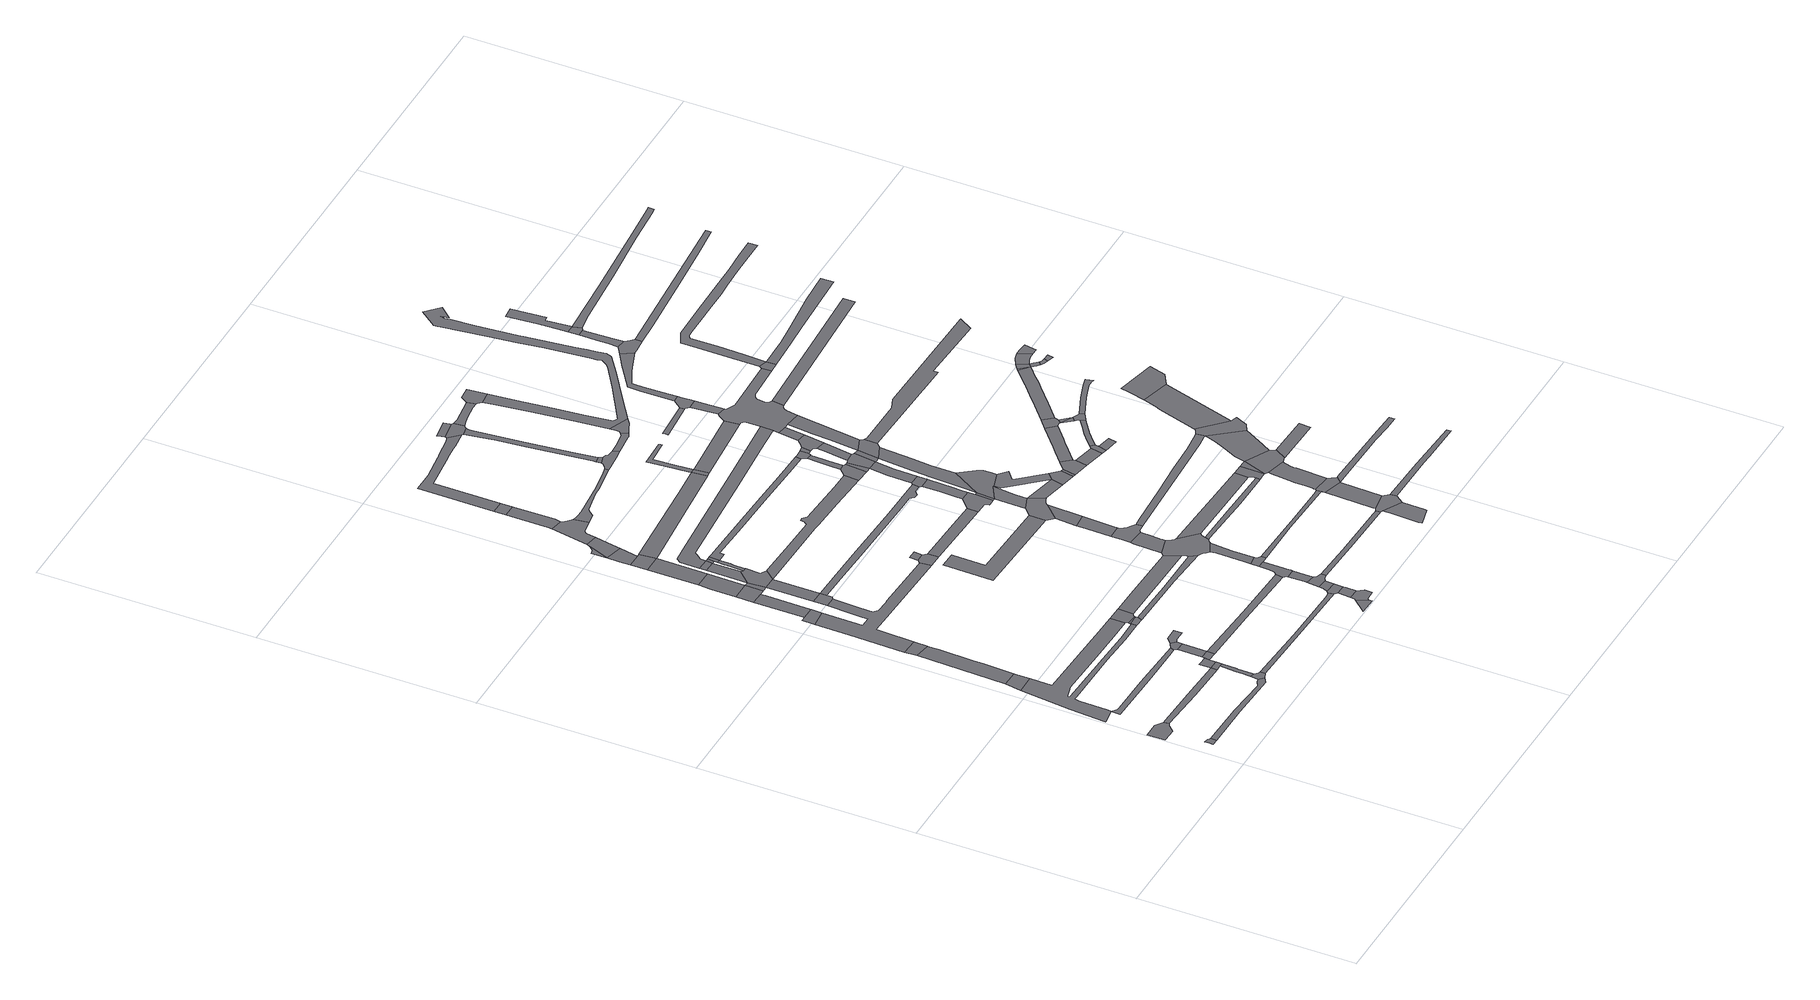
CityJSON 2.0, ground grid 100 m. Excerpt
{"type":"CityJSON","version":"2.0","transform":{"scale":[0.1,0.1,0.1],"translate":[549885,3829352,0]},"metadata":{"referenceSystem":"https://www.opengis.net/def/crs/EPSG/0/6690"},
"CityObjects":{
"road1":{"type":"Road","attributes":{"RoadStructureAttribute.sectionType":"1"},"geometry":[{"type":"MultiSurface","lod":"1","boundaries":[[[0,1,2,3,4,5,6]]]}]},
"road2":{"type":"Road","geometry":[{"type":"MultiSurface","lod":"1","boundaries":[[[7,8,9,10,11,12,13,14]]]}]},
"road3":{"type":"Road","attributes":{"RoadStructureAttribute.sectionType":"1"},"geometry":[{"type":"MultiSurface","lod":"1","boundaries":[[[15,16,17,6,5,18,19,20,21,22]]]}]},
"road4":{"type":"Road","geometry":[{"type":"MultiSurface","lod":"1","boundaries":[[[23,24,25,26,27,28]]]}]},
"road5":{"type":"Road","attributes":{"RoadStructureAttribute.sectionType":"1"},"geometry":[{"type":"MultiSurface","lod":"1","boundaries":[[[29,30,13,12,31,32,33]]]}]},
"road6":{"type":"Road","attributes":{"RoadStructureAttribute.sectionType":"1"},"geometry":[{"type":"MultiSurface","lod":"1","boundaries":[[[34,23,28,35,36,37,38,39,40,41,42]]]}]},
"road7":{"type":"Road","attributes":{"RoadStructureAttribute.sectionType":"1"},"geometry":[{"type":"MultiSurface","lod":"1","boundaries":[[[43,44,45,46,47,48,49,50,51,52]]]}]},
"road8":{"type":"Road","geometry":[{"type":"MultiSurface","lod":"1","boundaries":[[[53,34,42,54,55]]]}]},
"road9":{"type":"Road","attributes":{"RoadStructureAttribute.sectionType":"1"},"geometry":[{"type":"MultiSurface","lod":"1","boundaries":[[[25,56,57,47,58,59,60,61,62,63,64,65,66,67,68,69,70,71,72,73,74,75,76,77,78,79,26]]]}]},
"road10":{"type":"Road","geometry":[{"type":"MultiSurface","lod":"1","boundaries":[[[80,22,21,81,82,83,84,85,86]]]}]},
"road11":{"type":"Road","attributes":{"RoadStructureAttribute.sectionType":"1"},"geometry":[{"type":"MultiSurface","lod":"1","boundaries":[[[87,88,89,90,80,86,91,92,93,94]]]}]},
"road12":{"type":"Road","geometry":[{"type":"MultiSurface","lod":"1","boundaries":[[[95,33,32,96,87,94,97]]]}]},
"road13":{"type":"Road","attributes":{"RoadStructureAttribute.sectionType":"1"},"geometry":[{"type":"MultiSurface","lod":"1","boundaries":[[[98,99,33,95,97,100,101]]]}]},
"road14":{"type":"Road","geometry":[{"type":"MultiSurface","lod":"1","boundaries":[[[102,103,104,105,106]]]}]},
"road15":{"type":"Road","geometry":[{"type":"MultiSurface","lod":"1","boundaries":[[[107,101,100,108,109]]]}]},
"road16":{"type":"Road","attributes":{"RoadStructureAttribute.sectionType":"1"},"geometry":[{"type":"MultiSurface","lod":"1","boundaries":[[[110,107,109,111]]]}]},
"road17":{"type":"Road","geometry":[{"type":"MultiSurface","lod":"1","boundaries":[[[112,52,51,110,111,113]]]}]},
"road18":{"type":"Road","attributes":{"RoadStructureAttribute.sectionType":"1"},"geometry":[{"type":"MultiSurface","lod":"1","boundaries":[[[114,106,105,115,116,117]]]}]},
"road19":{"type":"Road","geometry":[{"type":"MultiSurface","lod":"1","boundaries":[[[118,119,120,121,122,112,113]]]}]},
"road20":{"type":"Road","geometry":[{"type":"MultiSurface","lod":"1","boundaries":[[[123,114,117,124,125]]]}]},
"road21":{"type":"Road","geometry":[{"type":"MultiSurface","lod":"1","boundaries":[[[126,127,128,129,130,131]]]}]},
"road22":{"type":"Road","geometry":[{"type":"MultiSurface","lod":"1","boundaries":[[[132,133,123,125,134]]]}]},
"road23":{"type":"Road","geometry":[{"type":"MultiSurface","lod":"1","boundaries":[[[127,135,136,137,138,139,104,103,140,53,55,141,142,143,144,145,146,147,148,149,150,151,152,153,154,155,128]]]}]},
"road24":{"type":"Road","attributes":{"RoadStructureAttribute.sectionType":"1"},"geometry":[{"type":"MultiSurface","lod":"1","boundaries":[[[156,126,131,157]]]}]},
"road25":{"type":"Road","geometry":[{"type":"MultiSurface","lod":"1","boundaries":[[[125,124,156,158]]]}]},
"road26":{"type":"Road","geometry":[{"type":"MultiSurface","lod":"1","boundaries":[[[159,65,64,160,161,162]]]}]},
"road27":{"type":"Road","geometry":[{"type":"MultiSurface","lod":"1","boundaries":[[[163,159,162,164]]]}]},
"road28":{"type":"Road","geometry":[{"type":"MultiSurface","lod":"1","boundaries":[[[77,76,165,163,164,166,167,168,169]]]}]},
"road29":{"type":"Road","attributes":{"RoadStructureAttribute.sectionType":"1"},"geometry":[{"type":"MultiSurface","lod":"1","boundaries":[[[170,132,134,171]]]}]},
"road30":{"type":"Road","attributes":{"RoadStructureAttribute.sectionType":"1"},"geometry":[{"type":"MultiSurface","lod":"1","boundaries":[[[172,173,174,175,82,81,176,177,178]]]}]},
"road31":{"type":"Road","geometry":[{"type":"MultiSurface","lod":"1","boundaries":[[[179,158,156,157,180,181,182,183]]]}]},
"road32":{"type":"Road","attributes":{"RoadStructureAttribute.sectionType":"1"},"geometry":[{"type":"MultiSurface","lod":"1","boundaries":[[[184,185,158,179,186,187]]]}]},
"road33":{"type":"Road","geometry":[{"type":"MultiSurface","lod":"1","boundaries":[[[188,189,190,191,170,171]]]}]},
"road34":{"type":"Road","geometry":[{"type":"MultiSurface","lod":"1","boundaries":[[[192,184,187,193]]]}]},
"road35":{"type":"Road","attributes":{"RoadStructureAttribute.sectionType":"1"},"geometry":[{"type":"MultiSurface","lod":"1","boundaries":[[[194,195,190,189,196]]]}]},
"road36":{"type":"Road","geometry":[{"type":"MultiSurface","lod":"1","boundaries":[[[197,198,199,200,201,202,183,182,203,204,205,206,207]]]}]},
"road37":{"type":"Road","attributes":{"RoadStructureAttribute.sectionType":"1"},"geometry":[{"type":"MultiSurface","lod":"1","boundaries":[[[208,209,210,211,212,194]]]}]},
"road38":{"type":"Road","attributes":{"RoadStructureAttribute.sectionType":"1"},"geometry":[{"type":"MultiSurface","lod":"1","boundaries":[[[213,214,109,108,215,216,217]]]}]},
"road39":{"type":"Road","attributes":{"RoadStructureAttribute.sectionType":"1"},"geometry":[{"type":"MultiSurface","lod":"1","boundaries":[[[193,187,218,219,220]]]}]},
"road40":{"type":"Road","geometry":[{"type":"MultiSurface","lod":"1","boundaries":[[[220,219,197,207,221]]]}]},
"road41":{"type":"Road","attributes":{"RoadStructureAttribute.sectionType":"1"},"geometry":[{"type":"MultiSurface","lod":"1","boundaries":[[[222,194,196,223,224]]]}]},
"road42":{"type":"Road","geometry":[{"type":"MultiSurface","lod":"1","boundaries":[[[225,226,222,224,227,228,229,230,231,232,233,234]]]}]},
"road43":{"type":"Road","geometry":[{"type":"MultiSurface","lod":"1","boundaries":[[[235,161,160,236,237,238]]]}]},
"road44":{"type":"Road","attributes":{"RoadStructureAttribute.sectionType":"1"},"geometry":[{"type":"MultiSurface","lod":"1","boundaries":[[[239,240,241,242]]]}]},
"road45":{"type":"Road","attributes":{"RoadStructureAttribute.sectionType":"1"},"geometry":[{"type":"MultiSurface","lod":"1","boundaries":[[[243,169,168,244,245,246]]]}]},
"road46":{"type":"Road","geometry":[{"type":"MultiSurface","lod":"1","boundaries":[[[247,248,147,146,249,250,251]]]}]},
"road47":{"type":"Road","attributes":{"RoadStructureAttribute.sectionType":"1"},"geometry":[{"type":"MultiSurface","lod":"1","boundaries":[[[252,253,254,225,234,255,256]]]}]},
"road48":{"type":"Road","geometry":[{"type":"MultiSurface","lod":"1","boundaries":[[[257,258,248,247]]]}]},
"road49":{"type":"Road","geometry":[{"type":"MultiSurface","lod":"1","boundaries":[[[259,260,239,242,261,262,263,264]]]}]},
"road50":{"type":"Road","geometry":[{"type":"MultiSurface","lod":"1","boundaries":[[[265,252,256,266]]]}]},
"road51":{"type":"Road","attributes":{"RoadStructureAttribute.sectionType":"1"},"geometry":[{"type":"MultiSurface","lod":"1","boundaries":[[[267,259,264,268,269]]]}]},
"road52":{"type":"Road","geometry":[{"type":"MultiSurface","lod":"1","boundaries":[[[270,178,177,267,269,271]]]}]},
"road53":{"type":"Road","attributes":{"RoadStructureAttribute.sectionType":"1"},"geometry":[{"type":"MultiSurface","lod":"1","boundaries":[[[272,273,274,270,271,275]]]}]},
"road54":{"type":"Road","attributes":{"RoadStructureAttribute.sectionType":"1"},"geometry":[{"type":"MultiSurface","lod":"1","boundaries":[[[276,277,278,131,130,279,280,281,282,283,284,285,286,287]]]}]},
"road55":{"type":"Road","geometry":[{"type":"MultiSurface","lod":"1","boundaries":[[[288,272,275,289,290,291,292,293]]]}]},
"road56":{"type":"Road","attributes":{"RoadStructureAttribute.sectionType":"1"},"geometry":[{"type":"MultiSurface","lod":"1","boundaries":[[[294,295,296,188,171,297,298]]]}]},
"road57":{"type":"Road","attributes":{"RoadStructureAttribute.sectionType":"1"},"geometry":[{"type":"MultiSurface","lod":"1","boundaries":[[[299,300,288,293,301,302]]]}]},
"road58":{"type":"Road","attributes":{"RoadStructureAttribute.sectionType":"1"},"geometry":[{"type":"MultiSurface","lod":"1","boundaries":[[[303,304,305,306,307,308,309,310,311,180,157,312,313,314,315,316,317,318]]]}]},
"road59":{"type":"Road","attributes":{"RoadStructureAttribute.sectionType":"1"},"geometry":[{"type":"MultiSurface","lod":"1","boundaries":[[[319,320,321,322,323,324]]]}]},
"road60":{"type":"Road","geometry":[{"type":"MultiSurface","lod":"1","boundaries":[[[325,326,327,328,217,216,329,330,331,299,302,332,333,334,335]]]}]},
"road61":{"type":"Road","attributes":{"RoadStructureAttribute.sectionType":"1"},"geometry":[{"type":"MultiSurface","lod":"1","boundaries":[[[336,251,250,337,338]]]}]},
"road62":{"type":"Road","attributes":{"RoadStructureAttribute.sectionType":"1"},"geometry":[{"type":"MultiSurface","lod":"1","boundaries":[[[339,340,341,342,343,344,345,346,231,230,347,348,349,350,351,352,353,354,355]]]}]},
"road63":{"type":"Road","geometry":[{"type":"MultiSurface","lod":"1","boundaries":[[[356,357,358,359,360,325,335,361,362]]]}]},
"road64":{"type":"Road","attributes":{"RoadStructureAttribute.sectionType":"1"},"geometry":[{"type":"MultiSurface","lod":"1","boundaries":[[[363,364,365,366,367,221,207,368,369,370,371,372,373,374]]]}]},
"road65":{"type":"Road","attributes":{"RoadStructureAttribute.sectionType":"1"},"geometry":[{"type":"MultiSurface","lod":"1","boundaries":[[[375,376,377,378,379,380,359,358]]]}]},
"road66":{"type":"Road","geometry":[{"type":"MultiSurface","lod":"1","boundaries":[[[381,382,383,384,385,386,246,245,387,388,389,238,237,390,391,392,378,377,393,394,395,396,397,398,399,400,401]]]}]},
"road67":{"type":"Road","attributes":{"RoadStructureAttribute.sectionType":"1"},"geometry":[{"type":"MultiSurface","lod":"1","boundaries":[[[402,403,386,385,404,405,406,407]]]}]},
"road68":{"type":"Road","attributes":{"RoadStructureAttribute.sectionType":"1"},"geometry":[{"type":"MultiSurface","lod":"1","boundaries":[[[408,409,410,411,412,413,414,192,193,415,416,417,418,419,420,421]]]}]},
"road69":{"type":"Road","attributes":{"RoadStructureAttribute.sectionType":"1"},"geometry":[{"type":"MultiSurface","lod":"1","boundaries":[[[422,423,424,425,426,427,428,429,265,266,430,431,432,433,434,435,436]]]}]},
"road70":{"type":"Road","geometry":[{"type":"MultiSurface","lod":"1","boundaries":[[[437,438,402,407,439,440,441,442,443,444,445,446,447,448]]]}]},
"road71":{"type":"Road","attributes":{"RoadStructureAttribute.sectionType":"1"},"geometry":[{"type":"MultiSurface","lod":"1","boundaries":[[[449,450,451,452,437,448]]]}]},
"road72":{"type":"Road","attributes":{"RoadStructureAttribute.sectionType":"1"},"geometry":[{"type":"MultiSurface","lod":"1","boundaries":[[[453,454,451,450]]]}]},
"road73":{"type":"Road","attributes":{"RoadStructureAttribute.sectionType":"1"},"geometry":[{"type":"MultiSurface","lod":"1","boundaries":[[[455,456,457,291,290,458,459,460,461]]]}]},
"road74":{"type":"Road","geometry":[{"type":"MultiSurface","lod":"1","boundaries":[[[462,463,338,337,464,465,466,467,468,469]]]}]},
"road75":{"type":"Road","geometry":[{"type":"MultiSurface","lod":"1","boundaries":[[[470,471,324,323,454,453,472,473,474,475]]]}]},
"road76":{"type":"Road","geometry":[{"type":"MultiSurface","lod":"1","boundaries":[[[476,294,298,477]]]}]},
"road77":{"type":"Road","attributes":{"RoadStructureAttribute.sectionType":"1"},"geometry":[{"type":"MultiSurface","lod":"1","boundaries":[[[478,479,480,481]]]}]},
"road78":{"type":"Road","geometry":[{"type":"MultiSurface","lod":"1","boundaries":[[[482,483,481,480,484,485,486,339,355,487,488,489,490]]]}]},
"road79":{"type":"Road","geometry":[{"type":"MultiSurface","lod":"1","boundaries":[[[468,467,491,492]]]}]},
"road80":{"type":"Road","attributes":{"RoadStructureAttribute.sectionType":"1"},"geometry":[{"type":"MultiSurface","lod":"1","boundaries":[[[493,494,491,471,470]]]}]},
"road81":{"type":"Road","attributes":{"RoadStructureAttribute.sectionType":"1"},"geometry":[{"type":"MultiSurface","lod":"1","boundaries":[[[495,496,497,362,361,498,499,500,501]]]}]},
"road82":{"type":"Road","attributes":{"RoadStructureAttribute.sectionType":"1"},"geometry":[{"type":"MultiSurface","lod":"1","boundaries":[[[502,503,504,462,469,505,506,507]]]}]},
"road83":{"type":"Road","attributes":{"RoadStructureAttribute.sectionType":"1"},"geometry":[{"type":"MultiSurface","lod":"1","boundaries":[[[508,509,510,511,512,513,514,515,516,517,518,519,520,521,479,478]]]}]},
"road84":{"type":"Road","attributes":{"RoadStructureAttribute.sectionType":"1"},"geometry":[{"type":"MultiSurface","lod":"1","boundaries":[[[522,523,524,525,526,527,528,529,530,531,294,476]]]}]},
"road85":{"type":"Road","geometry":[{"type":"MultiSurface","lod":"1","boundaries":[[[532,287,286,502,507,533]]]}]},
"road86":{"type":"Road","geometry":[{"type":"MultiSurface","lod":"1","boundaries":[[[534,535,318,317,536,537]]]}]},
"road87":{"type":"Road","attributes":{"RoadStructureAttribute.sectionType":"1"},"geometry":[{"type":"MultiSurface","lod":"1","boundaries":[[[538,401,400,539,540,541]]]}]},
"road88":{"type":"Road","attributes":{"RoadStructureAttribute.sectionType":"1"},"geometry":[{"type":"MultiSurface","lod":"1","boundaries":[[[470,475,542,543]]]}]},
"road89":{"type":"Road","geometry":[{"type":"MultiSurface","lod":"1","boundaries":[[[544,397,396,545,546,547,548]]]}]},
"road90":{"type":"Road","geometry":[{"type":"MultiSurface","lod":"1","boundaries":[[[549,550,551,422,436,515,514,552,553,554]]]}]},
"road91":{"type":"Road","attributes":{"RoadStructureAttribute.sectionType":"1"},"geometry":[{"type":"MultiSurface","lod":"1","boundaries":[[[555,556,557,558,559,551,550]]]}]},
"road92":{"type":"Road","geometry":[{"type":"MultiSurface","lod":"1","boundaries":[[[560,561,562,563,492,491,494,564,565]]]}]},
"road93":{"type":"Road","attributes":{"RoadStructureAttribute.sectionType":"1"},"geometry":[{"type":"MultiSurface","lod":"1","boundaries":[[[566,567,532,533,568,569]]]}]},
"road94":{"type":"Road","attributes":{"RoadStructureAttribute.sectionType":"1"},"geometry":[{"type":"MultiSurface","lod":"1","boundaries":[[[537,536,566,570]]]}]},
"road95":{"type":"Road","attributes":{"RoadStructureAttribute.sectionType":"1"},"geometry":[{"type":"MultiSurface","lod":"1","boundaries":[[[571,572,573,574,575,490,489,576,577,578]]]}]},
"road96":{"type":"Road","geometry":[{"type":"MultiSurface","lod":"1","boundaries":[[[579,580,581,582,535,534,583,584,585,586]]]}]},
"road97":{"type":"Road","attributes":{"RoadStructureAttribute.sectionType":"1"},"geometry":[{"type":"MultiSurface","lod":"1","boundaries":[[[587,588,589,590,565,564,591,592,543,593]]]}]},
"road98":{"type":"Road","attributes":{"RoadStructureAttribute.sectionType":"1"},"geometry":[{"type":"MultiSurface","lod":"1","boundaries":[[[594,595,596,597,598,599,600,601,602,492,563]]]}]},
"road99":{"type":"Road","geometry":[{"type":"MultiSurface","lod":"1","boundaries":[[[603,604,605,374,373,579,586,606,607]]]}]},
"road100":{"type":"Road","geometry":[{"type":"MultiSurface","lod":"1","boundaries":[[[608,609,570,566,569,610]]]}]},
"road101":{"type":"Road","attributes":{"RoadStructureAttribute.sectionType":"1"},"geometry":[{"type":"MultiSurface","lod":"1","boundaries":[[[611,612,476,477,613]]]}]},
"road102":{"type":"Road","attributes":{"RoadStructureAttribute.sectionType":"1"},"geometry":[{"type":"MultiSurface","lod":"1","boundaries":[[[614,593,543,542,615,616]]]}]},
"road103":{"type":"Road","attributes":{"RoadStructureAttribute.sectionType":"1"},"geometry":[{"type":"MultiSurface","lod":"1","boundaries":[[[617,618,619,620,621,622,623,624,625]]]}]},
"road104":{"type":"Road","attributes":{"RoadStructureAttribute.sectionType":"1"},"geometry":[{"type":"MultiSurface","lod":"1","boundaries":[[[626,603,607,627]]]}]},
"road105":{"type":"Road","geometry":[{"type":"MultiSurface","lod":"1","boundaries":[[[610,569,598,628]]]}]},
"road106":{"type":"Road","attributes":{"RoadStructureAttribute.sectionType":"1"},"geometry":[{"type":"MultiSurface","lod":"1","boundaries":[[[629,630,631,609,608,632]]]}]},
"road107":{"type":"Road","attributes":{"RoadStructureAttribute.sectionType":"1"},"geometry":[{"type":"MultiSurface","lod":"1","boundaries":[[[633,634,635,554,553,636,637,638,639]]]}]},
"road108":{"type":"Road","geometry":[{"type":"MultiSurface","lod":"1","boundaries":[[[616,615,640,641]]]}]},
"road109":{"type":"Road","geometry":[{"type":"MultiSurface","lod":"1","boundaries":[[[642,643,461,460,617,625,644,645]]]}]},
"road110":{"type":"Road","geometry":[{"type":"MultiSurface","lod":"1","boundaries":[[[646,647,648,571,578,649,650,651]]]}]},
"road111":{"type":"Road","attributes":{"RoadStructureAttribute.sectionType":"1"},"geometry":[{"type":"MultiSurface","lod":"1","boundaries":[[[652,653,654,655,656,657,442,441,658,659,660,661,662,663]]]}]},
"road112":{"type":"Road","geometry":[{"type":"MultiSurface","lod":"1","boundaries":[[[664,665,666,667,626,627,668,629,632,669]]]}]},
"road113":{"type":"Road","geometry":[{"type":"MultiSurface","lod":"1","boundaries":[[[670,671,628,598,597,672,673]]]}]},
"road114":{"type":"Road","attributes":{"RoadStructureAttribute.sectionType":"1"},"geometry":[{"type":"MultiSurface","lod":"1","boundaries":[[[674,675,643,642,676,677]]]}]},
"road115":{"type":"Road","attributes":{"RoadStructureAttribute.sectionType":"1"},"geometry":[{"type":"MultiSurface","lod":"1","boundaries":[[[678,641,640,679,680,681]]]}]},
"road116":{"type":"Road","geometry":[{"type":"MultiSurface","lod":"1","boundaries":[[[682,664,669,683]]]}]},
"road117":{"type":"Road","geometry":[{"type":"MultiSurface","lod":"1","boundaries":[[[684,685,686,687,688,689,690]]]}]},
"road118":{"type":"Road","geometry":[{"type":"MultiSurface","lod":"1","boundaries":[[[691,501,500,692,693,674,677,694,695,696]]]}]},
"road119":{"type":"Road","attributes":{"RoadStructureAttribute.sectionType":"1"},"geometry":[{"type":"MultiSurface","lod":"1","boundaries":[[[697,698,699,700,628,671,701,702]]]}]},
"road120":{"type":"Road","geometry":[{"type":"MultiSurface","lod":"1","boundaries":[[[703,704,705,633,639,706,707,708,709]]]}]},
"road121":{"type":"Road","attributes":{"RoadStructureAttribute.sectionType":"1"},"geometry":[{"type":"MultiSurface","lod":"1","boundaries":[[[541,540,710,711,712,713,548,547,714,715,716]]]}]},
"road122":{"type":"Road","attributes":{"RoadStructureAttribute.sectionType":"1"},"geometry":[{"type":"MultiSurface","lod":"1","boundaries":[[[680,679,717,718]]]}]},
"road123":{"type":"Road","attributes":{"RoadStructureAttribute.sectionType":"1"},"geometry":[{"type":"MultiSurface","lod":"1","boundaries":[[[719,720,721,722,723,724,725,726,691,696,727,728,729,730,731,732]]]}]},
"road124":{"type":"Road","attributes":{"RoadStructureAttribute.sectionType":"1"},"geometry":[{"type":"MultiSurface","lod":"1","boundaries":[[[733,716,715,734]]]}]},
"road125":{"type":"Road","geometry":[{"type":"MultiSurface","lod":"1","boundaries":[[[735,718,717,736,737,738]]]}]},
"road126":{"type":"Road","attributes":{"RoadStructureAttribute.sectionType":"1"},"geometry":[{"type":"MultiSurface","lod":"1","boundaries":[[[739,740,741,742,678,681,743,744,745,746]]]}]},
"road127":{"type":"Road","geometry":[{"type":"MultiSurface","lod":"1","boundaries":[[[747,748,749,750,751]]]}]},
"road128":{"type":"Road","geometry":[{"type":"MultiSurface","lod":"1","boundaries":[[[752,753,754,755,756,757,758,759,684,690,760,749,748]]]}]},
"road129":{"type":"Road","geometry":[{"type":"MultiSurface","lod":"1","boundaries":[[[734,715,761,719,732,762,763,764,765]]]}]},
"road130":{"type":"Road","geometry":[{"type":"MultiSurface","lod":"1","boundaries":[[[766,767,737,736]]]}]},
"road131":{"type":"Road","attributes":{"RoadStructureAttribute.sectionType":"1"},"geometry":[{"type":"MultiSurface","lod":"1","boundaries":[[[750,768,769,611,613,770,771,408,421,682,683,697,702,772,773,774,775,776,777,778,779,780,781,782,783,784,785,786,787,751]]]}]},
"road132":{"type":"Road","attributes":{"RoadStructureAttribute.sectionType":"1"},"geometry":[{"type":"MultiSurface","lod":"1","boundaries":[[[788,789,790,791,792,735,738,793,794,795,796]]]}]},
"road133":{"type":"Road","attributes":{"RoadStructureAttribute.sectionType":"1"},"geometry":[{"type":"MultiSurface","lod":"1","boundaries":[[[797,798,645,644,799,800,801,802]]]}]},
"road134":{"type":"Road","attributes":{"RoadStructureAttribute.sectionType":"1"},"geometry":[{"type":"MultiSurface","lod":"1","boundaries":[[[663,803,804,805,806,807,734,765,808,809]]]}]},
"road135":{"type":"Road","attributes":{"RoadStructureAttribute.sectionType":"1"},"geometry":[{"type":"MultiSurface","lod":"1","boundaries":[[[810,811,812,813,814,815,816,817,818,819,820,821,822,823,824,825,826,827,828,829,709,708,830,831,832,833,834,646,651,835,836,837,838,839,840,841,842,843,844,845,846,847,848,849,850]]]}]},
"road136":{"type":"Road","geometry":[{"type":"MultiSurface","lod":"1","boundaries":[[[851,739,746,852,853,854,855,856]]]}]},
"road137":{"type":"Road","attributes":{"RoadStructureAttribute.sectionType":"1"},"geometry":[{"type":"MultiSurface","lod":"1","boundaries":[[[853,857,858]]]}]},
"road138":{"type":"Road","attributes":{"RoadStructureAttribute.sectionType":"1"},"geometry":[{"type":"MultiSurface","lod":"1","boundaries":[[[859,860,694,677,861,862,863,864,865]]]}]},
"road139":{"type":"Road","attributes":{"RoadStructureAttribute.sectionType":"1"},"geometry":[{"type":"MultiSurface","lod":"1","boundaries":[[[854,853,858]]]}]},
"road140":{"type":"Road","attributes":{"RoadStructureAttribute.sectionType":"1"},"geometry":[{"type":"MultiSurface","lod":"1","boundaries":[[[764,763,866,867]]]}]},
"road141":{"type":"Road","attributes":{"RoadStructureAttribute.sectionType":"1"},"geometry":[{"type":"MultiSurface","lod":"1","boundaries":[[[868,869,870,871,872,873,874,756,755,875,876,877,878,879,880,881,882]]]}]},
"road142":{"type":"Road","geometry":[{"type":"MultiSurface","lod":"1","boundaries":[[[883,858,857,884,885,788,796,886,887,888]]]}]},
"road143":{"type":"Road","geometry":[{"type":"MultiSurface","lod":"1","boundaries":[[[889,890,652,663,809,891,892,893]]]}]},
"road144":{"type":"Road","attributes":{"RoadStructureAttribute.sectionType":"1"},"geometry":[{"type":"MultiSurface","lod":"1","boundaries":[[[894,895,896,897,889,893,898]]]}]},
"road145":{"type":"Road","attributes":{"RoadStructureAttribute.sectionType":"1"},"geometry":[{"type":"MultiSurface","lod":"1","boundaries":[[[899,900,901,902,903,851,856,904,905,906,907,908,909,910]]]}]},
"road146":{"type":"Road","attributes":{"RoadStructureAttribute.sectionType":"1"},"geometry":[{"type":"MultiSurface","lod":"1","boundaries":[[[911,912,913,673,672,914,915,916,917]]]}]},
"road147":{"type":"Road","geometry":[{"type":"MultiSurface","lod":"1","boundaries":[[[918,785,784,919,920,921]]]}]},
"road148":{"type":"Road","attributes":{"RoadStructureAttribute.sectionType":"1"},"geometry":[{"type":"MultiSurface","lod":"1","boundaries":[[[922,923,924,888,887,925,926,927,928]]]}]},
"road149":{"type":"Road","geometry":[{"type":"MultiSurface","lod":"1","boundaries":[[[929,868,882,930,931,932,933,934,935]]]}]},
"road150":{"type":"Road","attributes":{"RoadStructureAttribute.sectionType":"1"},"geometry":[{"type":"MultiSurface","lod":"1","boundaries":[[[936,937,938,939,940,929,935]]]}]},
"road151":{"type":"Road","geometry":[{"type":"MultiSurface","lod":"1","boundaries":[[[941,942,938,937,943,944]]]}]},
"road152":{"type":"Road","attributes":{"RoadStructureAttribute.sectionType":"1"},"geometry":[{"type":"MultiSurface","lod":"1","boundaries":[[[945,946,776,775]]]}]},
"road153":{"type":"Road","geometry":[{"type":"MultiSurface","lod":"1","boundaries":[[[947,948,949,894,898,950,951]]]}]},
"road154":{"type":"Road","attributes":{"RoadStructureAttribute.sectionType":"1"},"geometry":[{"type":"MultiSurface","lod":"1","boundaries":[[[952,899,910]]]}]},
"road155":{"type":"Road","attributes":{"RoadStructureAttribute.sectionType":"1"},"geometry":[{"type":"MultiSurface","lod":"1","boundaries":[[[953,954,955,956,957,958,959,960,961,962,942,941]]]}]},
"road156":{"type":"Road","geometry":[{"type":"MultiSurface","lod":"1","boundaries":[[[963,952,910,964]]]}]},
"road157":{"type":"Road","geometry":[{"type":"MultiSurface","lod":"1","boundaries":[[[965,964,910,966,967,968]]]}]},
"road158":{"type":"Road","geometry":[{"type":"MultiSurface","lod":"1","boundaries":[[[969,968,967,970,971,972]]]}]},
"road159":{"type":"Road","attributes":{"RoadStructureAttribute.sectionType":"1"},"geometry":[{"type":"MultiSurface","lod":"1","boundaries":[[[973,974,963,964,975,976,977]]]}]},
"road160":{"type":"Road","geometry":[{"type":"MultiSurface","lod":"1","boundaries":[[[972,971,978,979]]]}]},
"road161":{"type":"Road","attributes":{"RoadStructureAttribute.sectionType":"1"},"geometry":[{"type":"MultiSurface","lod":"1","boundaries":[[[980,973,977,981,982]]]}]},
"road162":{"type":"Road","attributes":{"RoadStructureAttribute.sectionType":"1"},"geometry":[{"type":"MultiSurface","lod":"1","boundaries":[[[983,984,985,986,987,988,920,919,989,990,991]]]}]},
"road163":{"type":"Road","attributes":{"RoadStructureAttribute.sectionType":"1"},"geometry":[{"type":"MultiSurface","lod":"1","boundaries":[[[992,993,994,995,996,997,998,999,1000,1001,1002,918,921,1003,1004,1005,1006,1007,1008,1009,1010,1011,1012,1013,1014,1015,1016,1017]]]}]},
"road164":{"type":"Road","attributes":{"RoadStructureAttribute.sectionType":"1"},"geometry":[{"type":"MultiSurface","lod":"1","boundaries":[[[1018,1019,1020,932,931,1021,1022,1023,1024]]]}]},
"road165":{"type":"Road","attributes":{"RoadStructureAttribute.sectionType":"1"},"geometry":[{"type":"MultiSurface","lod":"1","boundaries":[[[1025,1026,1027,1028,1029,941,944,1030,1031,1032,1033,1034,1035]]]}]}
},
"vertices":[
[90,201,0],[88,203,0],[70,208,0],[70,188,0],[69,168,0],[100,168,0],[100,196,0],
[9,439,0],[9,358,0],[76,357,0],[99,381,0],[106,388,0],[116,391,0],[113,416,0],[78,439,0],
[525,190,0],[501,177,0],[315,191,0],[311,166,0],[536,158,0],[548,165,0],[563,176,0],[540,193,0],
[63,1109,0],[51,1035,0],[52,1035,0],[138,1036,0],[138,1101,0],[139,1107,0],
[356,408,0],[131,416,0],[331,378,0],[525,373,0],[526,400,0],
[76,1519,0],[144,1246,0],[144,1251,0],[144,1254,0],[145,1294,0],[145,1301,0],[151,1457,0],[151,1474,0],[151,1506,0],
[544,608,0],[316,618,0],[121,621,0],[109,623,0],[86,641,0],[84,600,0],[336,593,0],[544,590,0],[569,591,0],[576,608,0],
[74,1573,0],[151,1511,0],[153,1570,0],
[24,798,0],[11,630,0],[87,658,0],[92,792,0],[95,811,0],[112,811,0],[389,806,0],[542,800,0],[649,798,0],[649,821,0],[542,820,0],[417,824,0],[139,834,0],[98,835,0],[100,845,0],[105,847,0],[143,858,0],[156,861,0],[386,854,0],[541,850,0],[644,849,0],[646,918,0],[541,920,0],[138,934,0],
[545,229,0],[590,186,0],[590,208,0],[580,211,0],[575,216,0],[570,221,0],[568,226,0],
[554,373,0],[549,303,0],[550,263,0],[547,245,0],[567,233,0],[567,303,0],[569,306,0],[571,372,0],
[544,400,0],[546,373,0],[572,399,0],
[545,453,0],[528,455,0],[573,431,0],[575,453,0],
[82,2044,0],[80,1987,0],[163,1994,0],[164,2043,0],[105,2043,0],
[576,465,0],[616,429,0],[618,464,0],
[579,578,0],[621,577,0],
[601,623,0],[621,604,0],
[106,2275,0],[164,2068,0],[166,2252,0],[166,2274,0],
[636,611,0],[686,610,0],[685,647,0],[626,646,0],[613,633,0],
[106,2356,0],[190,2274,0],[191,2355,0],
[218,2057,0],[218,1997,0],[268,1995,0],[278,2002,0],[278,2027,0],[278,2057,0],
[110,2529,0],[107,2469,0],[193,2528,0],
[212,1886,0],[209,1831,0],[208,1805,0],[160,1807,0],[161,1860,0],[78,1829,0],[158,1725,0],[159,1732,0],[159,1745,0],[281,1741,0],[305,1740,0],[647,1729,0],[640,1780,0],[625,1780,0],[595,1781,0],[354,1789,0],[337,1789,0],[278,1791,0],[259,1809,0],[259,1831,0],[262,1890,0],
[218,2274,0],[276,2273,0],
[211,2355,0],
[649,826,0],[692,797,0],[699,819,0],[699,827,0],
[651,836,0],[699,832,0],
[651,841,0],[701,837,0],[706,842,0],[714,847,0],[716,916,0],
[111,2761,0],[195,2761,0],
[1180,189,0],[1168,187,0],[1158,186,0],[873,194,0],[883,176,0],[1193,164,0],[1188,192,0],
[267,2414,0],[316,2320,0],[292,2337,0],[294,2404,0],[278,2404,0],
[213,2541,0],[212,2467,0],[267,2477,0],[267,2540,0],
[189,2839,0],[175,2838,0],[111,2838,0],[111,2798,0],
[213,2573,0],[269,2572,0],
[110,2943,0],[110,2887,0],[190,2924,0],
[281,2525,0],[280,2492,0],[280,2480,0],[279,2477,0],[279,2473,0],[279,2461,0],[294,2417,0],[295,2461,0],[296,2475,0],[296,2484,0],[297,2524,0],
[149,3042,0],[137,3027,0],[130,3022,0],[114,3017,0],[109,3017,0],
[1195,437,0],[918,447,0],[888,419,0],[1201,402,0],[1205,437,0],
[280,2540,0],[281,2540,0],[283,2571,0],
[298,2571,0],
[156,3058,0],[203,2991,0],[213,3047,0],
[186,3232,0],[160,3075,0],[222,3094,0],[222,3095,0],[229,3104,0],[294,3115,0],[282,3182,0],[270,3192,0],[257,3207,0],[245,3222,0],
[927,812,0],[984,790,0],[1182,779,0],[1159,809,0],
[1192,66,0],[1140,7,0],[1217,4,0],[1217,20,0],
[828,913,0],[921,841,0],[1149,836,0],[1116,906,0],
[693,1795,0],[653,1793,0],[690,1728,0],[708,1727,0],[709,1777,0],
[189,3441,0],[190,3267,0],[190,3259,0],[251,3252,0],[250,3441,0],
[695,1832,0],[655,1834,0],
[1201,94,0],[1199,74,0],[1224,27,0],[1270,29,0],[1271,65,0],[1251,90,0],
[190,3497,0],[250,3497,0],
[1206,154,0],[1251,142,0],[1251,153,0],
[1195,197,0],[1253,194,0],
[1209,242,0],[1207,222,0],[1198,202,0],[1255,237,0],
[882,2040,0],[598,2048,0],[419,2053,0],[429,2023,0],[572,2019,0],[935,2009,0],[1009,2007,0],[1025,1990,0],[1045,1989,0],[1062,2006,0],[1098,2005,0],[1099,2035,0],
[1214,297,0],[1270,245,0],[1290,248,0],[1289,270,0],[1267,278,0],[1257,290,0],
[777,2883,0],[624,2870,0],[521,2863,0],[522,2791,0],[783,2815,0],
[1213,384,0],[1214,310,0],[1257,310,0],[1258,385,0],
[942,2317,0],[716,2326,0],[696,2344,0],[682,2343,0],[680,2323,0],[679,2322,0],[668,2309,0],[484,2315,0],[328,2320,0],[344,2271,0],[544,2268,0],[660,2266,0],[683,2264,0],[847,2256,0],[1027,2246,0],[1031,2313,0],
[742,1531,0],[744,1686,0],[669,1687,0],[666,1459,0],[1121,1442,0],[1122,1517,0],
[1224,521,0],[1222,472,0],[1218,450,0],[1213,444,0],[1208,397,0],[1211,394,0],[1213,392,0],[1258,395,0],[1258,398,0],[1258,428,0],[1257,520,0],
[960,1769,0],[1052,1716,0],[1053,1766,0],
[642,3213,0],[607,3207,0],[520,3194,0],[517,3192,0],[343,3175,0],[340,3175,0],[315,3175,0],[297,3177,0],[338,3123,0],[341,3123,0],[356,3140,0],[369,3155,0],[471,3175,0],[518,3177,0],[568,3185,0],[599,3190,0],[644,3196,0],
[1279,550,0],[1272,555,0],[1269,565,0],[1225,559,0],[1225,552,0],[1287,520,0],[1287,543,0],
[902,2551,0],[750,2556,0],[584,2562,0],[342,2570,0],[316,2571,0],[341,2524,0],[341,2545,0],[501,2539,0],[736,2531,0],[949,2524,0],[1055,2521,0],[1056,2546,0],
[1270,667,0],[1277,758,0],[1279,770,0],[1225,745,0],[1230,720,0],[1226,585,0],
[1240,909,0],[1238,910,0],[1228,919,0],[1220,929,0],[1215,942,0],[1133,919,0],[1155,830,0],[1156,829,0],[1159,824,0],[1195,771,0],[1202,767,0],[1212,757,0],[1282,773,0],[1284,778,0],[1292,783,0],[1297,785,0],[1304,805,0],[1307,815,0],[1312,828,0],[1319,833,0],[1243,907,0],
[1138,1064,0],[1137,1049,0],[1213,957,0],[1213,962,0],[1216,1006,0],[1219,1057,0],
[1177,2764,0],[1016,2751,0],[784,2731,0],[373,2697,0],[295,2690,0],[231,2685,0],[214,2662,0],[270,2598,0],[288,2622,0],[297,2635,0],[347,2639,0],[785,2675,0],[1033,2696,0],[1177,2708,0],
[549,3887,0],[539,3882,0],[511,3876,0],[456,3868,0],[424,3863,0],[412,3862,0],[289,3845,0],[191,3845,0],[250,3795,0],[250,3804,0],[408,3821,0],[447,3826,0],[494,3830,0],[512,3831,0],[592,3840,0],
[1142,1155,0],[1141,1099,0],[1224,1062,0],[1229,1067,0],[1260,1069,0],[1259,1097,0],[1246,1105,0],[1234,1112,0],[1226,1119,0],[1216,1132,0],[1206,1144,0],[1203,1154,0],
[1205,1184,0],[1212,1317,0],[1144,1311,0],[1145,1264,0],
[1217,1479,0],[1149,1410,0],
[1757,255,0],[1744,255,0],[1474,262,0],[1527,240,0],[1752,235,0],[1770,235,0],[1767,255,0],
[1101,1810,0],[1083,1793,0],[1104,1714,0],[1113,1704,0],[1113,1693,0],[1149,1693,0],[1150,1776,0],[1151,1808,0],
[1220,1573,0],[1156,1550,0],[1222,1489,0],[1230,1494,0],[1240,1499,0],[1257,1505,0],
[799,2885,0],[805,2817,0],
[702,3271,0],[671,3267,0],[674,3245,0],[710,3256,0],
[732,3241,0],[725,3249,0],[672,3235,0],[664,3228,0],[657,3220,0],[666,3199,0],[748,3207,0],[774,3210,0],[762,3237,0],
[1160,1692,0],[1165,1775,0],
[1221,1634,0],[1232,1734,0],
[1772,532,0],[1759,532,0],[1554,535,0],[1514,520,0],[1774,513,0],[1788,510,0],[1784,535,0],
[1106,1996,0],[1104,1909,0],[1102,1840,0],[1152,1840,0],[1153,1880,0],[1156,1995,0],
[699,3284,0],[686,3381,0],[662,3583,0],[653,3671,0],[637,3816,0],[637,3833,0],[640,3843,0],[599,3835,0],[602,3822,0],[612,3765,0],[620,3704,0],[637,3558,0],[663,3331,0],[669,3280,0],
[798,2897,0],[793,2962,0],[787,3067,0],[890,3073,0],[892,3073,0],[889,3081,0],[887,3088,0],[759,3082,0],[768,2997,0],[776,2896,0],
[1107,2043,0],[1157,2041,0],
[1091,2348,0],[1062,2346,0],[1093,2242,0],[1099,2341,0],
[1511,895,0],[1519,827,0],[1741,822,0],[1744,886,0],
[1366,1483,0],[1378,1540,0],
[1504,800,0],[1309,788,0],[1567,773,0],[1752,773,0],[1752,792,0],
[641,3907,0],[639,3908,0],[551,3895,0],[645,3851,0],[652,3856,0],[646,3903,0],
[636,3916,0],[631,3943,0],[541,3929,0],[549,3910,0],[549,3907,0],
[1313,1785,0],[1309,1818,0],[1299,1842,0],[1246,1912,0],[1236,1735,0],[1310,1757,0],
[1119,2241,0],[1110,2155,0],[1160,2151,0],[1169,2238,0],
[1112,2340,0],
[887,3260,0],[870,3250,0],[861,3249,0],[815,3242,0],[773,3238,0],[871,3220,0],[880,3221,0],[903,3231,0],
[1068,2499,0],[1066,2458,0],[1065,2430,0],[1064,2397,0],[1091,2415,0],[1092,2430,0],[1092,2443,0],[1092,2495,0],
[1319,1671,0],[1311,1680,0],[1311,1689,0],[1348,1721,0],[1236,1702,0],[1246,1691,0],[1410,1569,0],
[1246,1914,0],[1247,2027,0],[1254,2112,0],[1265,2267,0],[1195,2237,0],[1182,2074,0],[1177,1994,0],[1169,1840,0],[1167,1819,0],
[1101,2547,0],[1079,2546,0],[1069,2545,0],[1094,2498,0],[1101,2510,0],
[1173,2348,0],[1127,2345,0],[1182,2343,0],
[1146,2916,0],[808,2886,0],[1152,2848,0],
[1439,1536,0],[1434,1469,0],[1447,1529,0],
[1781,231,0],[1780,213,0],[1781,206,0],[1781,202,0],[1776,65,0],[1777,48,0],[1863,70,0],[1863,78,0],[1866,183,0],
[1123,2553,0],[1119,2508,0],
[1207,2335,0],
[1147,2492,0],[1141,2448,0],[1134,2400,0],[1191,2482,0],
[798,3917,0],[713,3906,0],[674,3901,0],[667,3861,0],[704,3869,0],[774,3877,0],[804,3877,0],
[1447,1466,0],[1459,1527,0],
[1869,276,0],[1781,263,0],[1895,221,0],[1894,251,0],
[894,3313,0],[897,3285,0],[895,3270,0],[928,3243,0],[962,3259,0],[987,3276,0],
[1911,1144,0],[1881,1138,0],[1806,1130,0],[1666,1124,0],[1499,1112,0],[1294,1100,0],[1454,1079,0],[1686,1089,0],[1854,1098,0],[1904,1104,0],[1911,1101,0],[1916,1100,0],
[1160,2585,0],[1157,2582,0],[1142,2566,0],[1133,2559,0],[1138,2507,0],[1205,2579,0],
[1278,2353,0],[1275,2362,0],[1283,2286,0],[1285,2347,0],
[1790,496,0],[1782,274,0],[1875,468,0],[1875,470,0],
[1499,1561,0],[1524,1451,0],[1535,1507,0],[1535,1519,0],
[1173,2678,0],[1217,2672,0],
[1144,3116,0],[1069,3112,0],[961,3104,0],[962,3093,0],[962,3081,0],[1039,3087,0],[1148,3095,0],
[1789,539,0],[1788,506,0],[1789,501,0],[1900,495,0],[1888,514,0],[1877,530,0],
[1238,2671,0],[1234,2614,0],[1227,2552,0],[1220,2469,0],[1275,2373,0],[1312,2661,0],
[882,3905,0],[877,3956,0],[818,3950,0],[812,3875,0],[819,3867,0],[825,3860,0],[886,3866,0],
[1749,817,0],[1750,813,0],[1751,810,0],[1754,800,0],[1787,773,0],[1792,773,0],[1793,884,0],
[1626,1430,0],[1637,1486,0],
[1808,762,0],[1806,747,0],[1798,681,0],[1795,632,0],[1794,591,0],[1793,556,0],[1791,551,0],[1789,548,0],[1884,673,0],[1884,686,0],[1886,703,0],[1888,712,0],[1894,732,0],[1898,739,0],
[1819,883,0],[1831,882,0],
[1648,1497,0],[1652,1425,0],[1660,1463,0],[1663,1480,0],
[1675,1715,0],[1612,1660,0],[1576,1629,0],[1551,1607,0],[1615,1590,0],[1626,1600,0],[1642,1614,0],[1711,1674,0],
[1214,3041,0],[1213,3082,0],[1167,3081,0],[1178,2959,0],[1218,2951,0],
[1213,3098,0],[1212,3126,0],[1211,3144,0],[1210,3157,0],[1178,3156,0],[1172,3148,0],[1161,3136,0],[1147,3119,0],[1151,3096,0],
[1797,769,0],[1923,746,0],[1925,746,0],[1956,800,0],[1942,824,0],
[1719,1412,0],[1727,1450,0],
[1167,2945,0],[1158,2932,0],[1165,2849,0],[1178,2836,0],[1320,2718,0],[1326,2731,0],[1337,2740,0],[1345,2741,0],[1351,2797,0],[1338,2804,0],[1334,2816,0],[1334,2831,0],[1338,2860,0],[1342,2867,0],[1349,2873,0],[1361,2879,0],[1532,2888,0],[1530,2932,0],[1263,2922,0],[1219,2941,0],
[1784,1606,0],[1752,1582,0],[1708,1551,0],[1694,1538,0],[1692,1537,0],[1705,1518,0],[1707,1520,0],[1722,1534,0],[1794,1586,0],
[2165,242,0],[2127,244,0],[2142,219,0],[2190,217,0],[2383,212,0],[2383,232,0],
[1907,1073,0],[1897,1046,0],[1873,990,0],[1861,964,0],[1845,933,0],[1965,866,0],[2022,966,0],
[1264,4343,0],[1239,4311,0],[1202,4263,0],[1205,4246,0],[1205,4233,0],[1232,4034,0],[1249,3902,0],[1264,3789,0],[1282,3624,0],[1286,3586,0],[1287,3562,0],[1292,3542,0],[1275,3514,0],[1265,3502,0],[1151,3428,0],[969,3314,0],[947,3324,0],[932,3441,0],[917,3576,0],[899,3741,0],[827,3847,0],[835,3812,0],[854,3662,0],[865,3569,0],[881,3438,0],[1102,3357,0],[1243,3454,0],[1333,3519,0],[1342,3547,0],[1334,3594,0],[1330,3631,0],[1324,3679,0],[1295,3902,0],[1292,3926,0],[1274,4114,0],[1270,4219,0],[1265,4247,0],[1267,4259,0],[1271,4273,0],[1275,4229,0],[1327,4285,0],
[1717,1752,0],[1732,1676,0],[1735,1674,0],[1749,1690,0],[1751,1698,0],[1755,1709,0],
[1773,1628,0],[1789,1643,0],
[2252,484,0],[1907,495,0],[1934,469,0],[2195,462,0],[2285,457,0],[2355,454,0],[2356,480,0],
[2156,739,0],[2158,794,0],
[1362,3495,0],[1290,3450,0],[1282,3444,0],[1281,3443,0],[1179,3371,0],[1177,3308,0],[1175,3228,0],[1209,3201,0],[1204,3314,0],[1206,3352,0],[1206,3364,0],[1283,3402,0],[1294,3406,0],[1300,3408,0],[1395,3443,0],
[1814,1632,0],[1785,1614,0],[1786,1610,0],[1802,1591,0],[1833,1611,0],[1824,1631,0],
[1938,1161,0],[1928,1151,0],[2059,985,0],[2083,1041,0],[2053,1051,0],
[2023,1433,0],[2006,1371,0],[1995,1347,0],[1939,1164,0],[2157,1396,0],
[1975,1983,0],[1901,1914,0],[1896,1909,0],[1825,1847,0],[1794,1819,0],[1766,1719,0],[1831,1776,0],[1913,1848,0],[1939,1870,0],[1978,1910,0],[1990,1921,0],[2018,1946,0],
[1577,2359,0],[1524,2337,0],[1299,2340,0],[1820,2269,0],[1820,2293,0],[2143,2279,0],[2184,2345,0],
[1539,2944,0],[1580,2890,0],[1578,2934,0],[1578,2935,0],
[2043,1709,0],[2000,1699,0],[1923,1671,0],[1931,1650,0],[2008,1678,0],[2037,1678,0],[2051,1676,0],
[1402,3521,0],[1416,3445,0],[1479,3449,0],[1478,3481,0],[1476,3483,0],[1465,3496,0],[1447,3516,0],
[1445,3569,0],[1438,3701,0],[1405,3700,0],[1406,3603,0],[1405,3568,0],
[1442,3751,0],[1404,3750,0],[1441,3703,0],[1453,3711,0],
[2099,2783,0],[2098,2836,0],
[2052,1550,0],[2043,1507,0],[2042,1502,0],[2213,1432,0],[2235,1508,0],
[1983,1990,0],
[1442,3753,0],[1431,3868,0],[1435,3869,0],[1454,3871,0],[1440,4031,0],[1386,4026,0],[1398,3883,0],[1399,3867,0],[1399,3865,0],[1404,3776,0],
[2008,2010,0],[2035,1961,0],
[2048,1947,0],[2036,1926,0],[2048,1916,0],[2065,1930,0],
[2077,1923,0],[2064,1907,0],[2087,1902,0],[2090,1920,0],
[2073,2036,0],[2044,2029,0],[2057,1971,0],[2076,1975,0],[2100,1976,0],
[2118,1892,0],[2122,1918,0],
[2097,2037,0],[2132,1976,0],[2142,2032,0],
[2178,2978,0],[2029,2969,0],[1824,2948,0],[1725,2937,0],[1638,2935,0],[1580,2934,0],[1726,2897,0],[1850,2904,0],[2181,2921,0],
[2263,3349,0],[2174,3346,0],[2069,3342,0],[1968,3340,0],[1809,3337,0],[1599,3333,0],[1583,3325,0],[1573,3321,0],[1537,3304,0],[1539,3226,0],[1537,3089,0],[1583,3039,0],[1584,3162,0],[1584,3282,0],[1589,3290,0],[1596,3292,0],[1604,3295,0],[1624,3295,0],[1694,3296,0],[1809,3297,0],[1904,3298,0],[1970,3301,0],[2074,3305,0],[2174,3306,0],[2175,3306,0],[2264,3307,0],
[2261,3542,0],[1967,3519,0],[1662,3496,0],[1590,3457,0],[1857,3480,0],[2097,3500,0],[2262,3517,0],
[2297,3819,0],[2278,3817,0],[2077,3800,0],[1732,3771,0],[1460,3752,0],[1460,3712,0],[1535,3722,0],[1820,3747,0],[2094,3775,0],[2275,3790,0],[2297,3792,0]
]}
